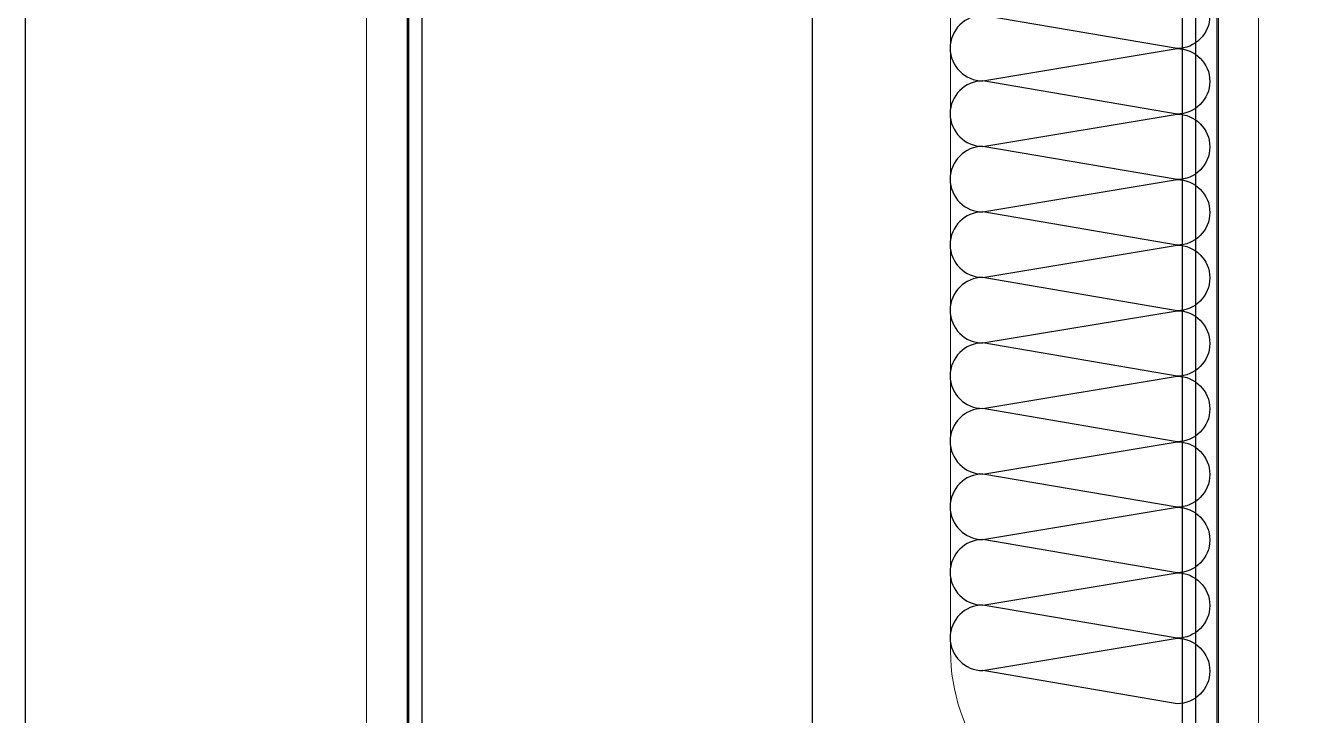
# Model space of a CAD drawing. Extents: x -1899985 to -450366, y 556196 to 2151267.
# Drawn here: x -1703410.4 to -1702922.2, y 570446.1 to 570709.3 of the extents above; entities that cross this region are included whole.
import ezdxf

# ---------------------------------------------------------------- set-up
doc = ezdxf.new("R2010")
doc.units = 0
doc.header["$LTSCALE"] = 1000
doc.header["$MEASUREMENT"] = 0
doc.linetypes.add('DOTE', pattern=[2.4200000000000004, 2, -0.2, 0.02, -0.2])
doc.linetypes.add('ZN-DASH', pattern=[0.35, 0.25, -0.1])
for name, color, linetype in [('!ZN5-钢材投影-40', 40, 'Continuous'), ('!ZN6-虚线-8', 8, 'ZN-DASH'), ('A-AXIS-DOTE', 14, 'DOTE'), ('A-LIN-V', 9, 'Continuous'), ('COLUMN', 9, 'Continuous'), ('Fill', 8, 'Continuous')]:
    doc.layers.add(name, color=color, linetype=linetype)
doc.layers.add('0_INSULATION', color=252, linetype='Continuous', lineweight=9, transparency=0.2)
doc.layers.add('彩钢板', color=6, linetype='Continuous', lineweight=15)

# ---------------------------------------------------------------- blocks, each defined once
blk = doc.blocks.new('G$C845E5159')
at = {"layer": 'COLUMN'}
for points in [[(300.0000000009313, 699.9999999990687), (300.0000000006985, -11000.00000000093), (-299.9999999993015, -11000.00000000093), (-299.9999999995343, 699.9999999990687), (300.0000000009313, 699.9999999990687)], [(16800.0000000007, 699.9999999991851), (16800.0000000007, -11000.00000000093), (16200.0000000007, -11000.00000000093), (16200.0000000007, 699.9999999991851), (16800.0000000007, 699.9999999991851)]]:
    blk.add_lwpolyline(points, dxfattribs=at)
blk = doc.blocks.new('2342432')
at = {"layer": '0_INSULATION'}
blk.add_line((-1752557.82251229, 570473.2973347078), (-1752557.82251229, 570885.4520361924), dxfattribs=at)
blk.add_arc((-1752485.854372671, 570470.8402284525), 72.0100721528292, 178.0445908920007, 249.7124887153767, dxfattribs=at)
at = {"layer": 'Fill'}
blk.add_lwpolyline([(-1752471.513043955, 570725.4888527013, -1), (-1752471.513043955, 570700.4888527013), (-1752545.492588243, 570713.1589286533, 1), (-1752545.492588243, 570688.1589286533), (-1752471.513043955, 570700.4888527013, -1), (-1752471.513043955, 570675.4888527013), (-1752545.492588243, 570688.1589286533, 1), (-1752545.492588243, 570663.1589286533), (-1752471.513043955, 570675.4888527013, -1), (-1752471.513043955, 570650.4888527013), (-1752545.492588243, 570663.1589286533, 1), (-1752545.492588243, 570638.1589286533), (-1752471.513043955, 570650.4888527013, -1), (-1752471.513043955, 570625.4888527013), (-1752545.492588243, 570638.1589286533, 1), (-1752545.492588243, 570613.1589286533), (-1752471.513043955, 570625.4888527013, -1), (-1752471.513043955, 570600.4888527013), (-1752545.492588243, 570613.1589286533, 1), (-1752545.492588243, 570588.1589286533), (-1752471.513043955, 570600.4888527013, -1), (-1752471.513043955, 570575.4888527013), (-1752545.492588243, 570588.1589286533, 1), (-1752545.492588243, 570563.1589286533), (-1752471.513043955, 570575.4888527013, -1), (-1752471.513043955, 570550.4888527013), (-1752545.492588243, 570563.1589286533, 1), (-1752545.492588243, 570538.1589286533), (-1752471.513043955, 570550.4888527013, -1), (-1752471.513043955, 570525.4888527013), (-1752545.492588243, 570538.1589286533, 1), (-1752545.492588243, 570513.1589286533), (-1752471.513043955, 570525.4888527013, -1), (-1752471.513043955, 570500.4888527013), (-1752545.492588243, 570513.1589286533, 1), (-1752545.492588243, 570488.1589286533), (-1752471.513043955, 570500.4888527013, -1), (-1752471.513043955, 570475.4888527013), (-1752545.492588243, 570488.1589286533, 1), (-1752545.492588243, 570463.1589286533), (-1752471.513043955, 570475.4888527013, -1), (-1752471.513043955, 570450.4888527013), (-1752545.492588243, 570463.1589286533)], format="xyb", dxfattribs=at)
blk = doc.blocks.new('53456465')
at = {"layer": '!ZN5-钢材投影-40'}
for p, q in [((-1752714.399681794, 571104.6699724447), (-1752714.399681794, 570508.6699724447)), ((-1752414.399681794, 570508.6699724447), (-1752414.399681794, 571104.6699724447))]:
    blk.add_line(p, q, dxfattribs=at)
at = {"layer": '!ZN6-虚线-8', "ltscale": 30}
for p, q in [((-1752714.999681794, 571104.6699724447), (-1752714.999681794, 570476.6699724447)), ((-1752709.399681794, 571104.6699724447), (-1752709.399681794, 570508.6699724447)), ((-1752419.399681794, 570508.6699724447), (-1752419.399681794, 571104.6699724447)), ((-1752405.799681794, 571104.6699724447), (-1752405.799681794, 570477.5883879956))]:
    blk.add_line(p, q, dxfattribs=at)
at = {"layer": '彩钢板'}
for p, q in [((-1752730.399681794, 571104.6699724447), (-1752730.399681794, 570476.6699724447)), ((-1752714.399681794, 571104.6699724447), (-1752714.399681794, 570476.6699724447)), ((-1752406.399681794, 571104.6699724447), (-1752406.399681794, 570477.5883879956)), ((-1752390.399681794, 571104.6699724447), (-1752390.399681794, 570477.5883879956))]:
    blk.add_line(p, q, dxfattribs=at)
at = {"layer": 'A-LIN-V'}
blk.add_blockref('2342432', (49.99999962258153, 219.2179362522438), dxfattribs=at)

msp = doc.modelspace()

# ---------------------------------------------------------------- linework, layer by layer
at = {"layer": 'A-AXIS-DOTE'}
msp.add_line((-1703110.399681416, 562650.6334108412), (-1703110.399681416, 585145.9772769113), dxfattribs=at)

# ---------------------------------------------------------------- block references
at = {"layer": 'A-LIN-V'}
for p in [(-1719610.399681417, 579257.4520265255), (-1703110.399681417, 579257.4520265255)]:
    msp.add_blockref('G$C845E5159', p, dxfattribs=at)

# ---------------------------------------------------------------- next in the draw order: block references
msp.add_blockref('53456465', (49450.00000037742, -219.2179362522438), dxfattribs=at)

doc.saveas('drawing.dxf')
